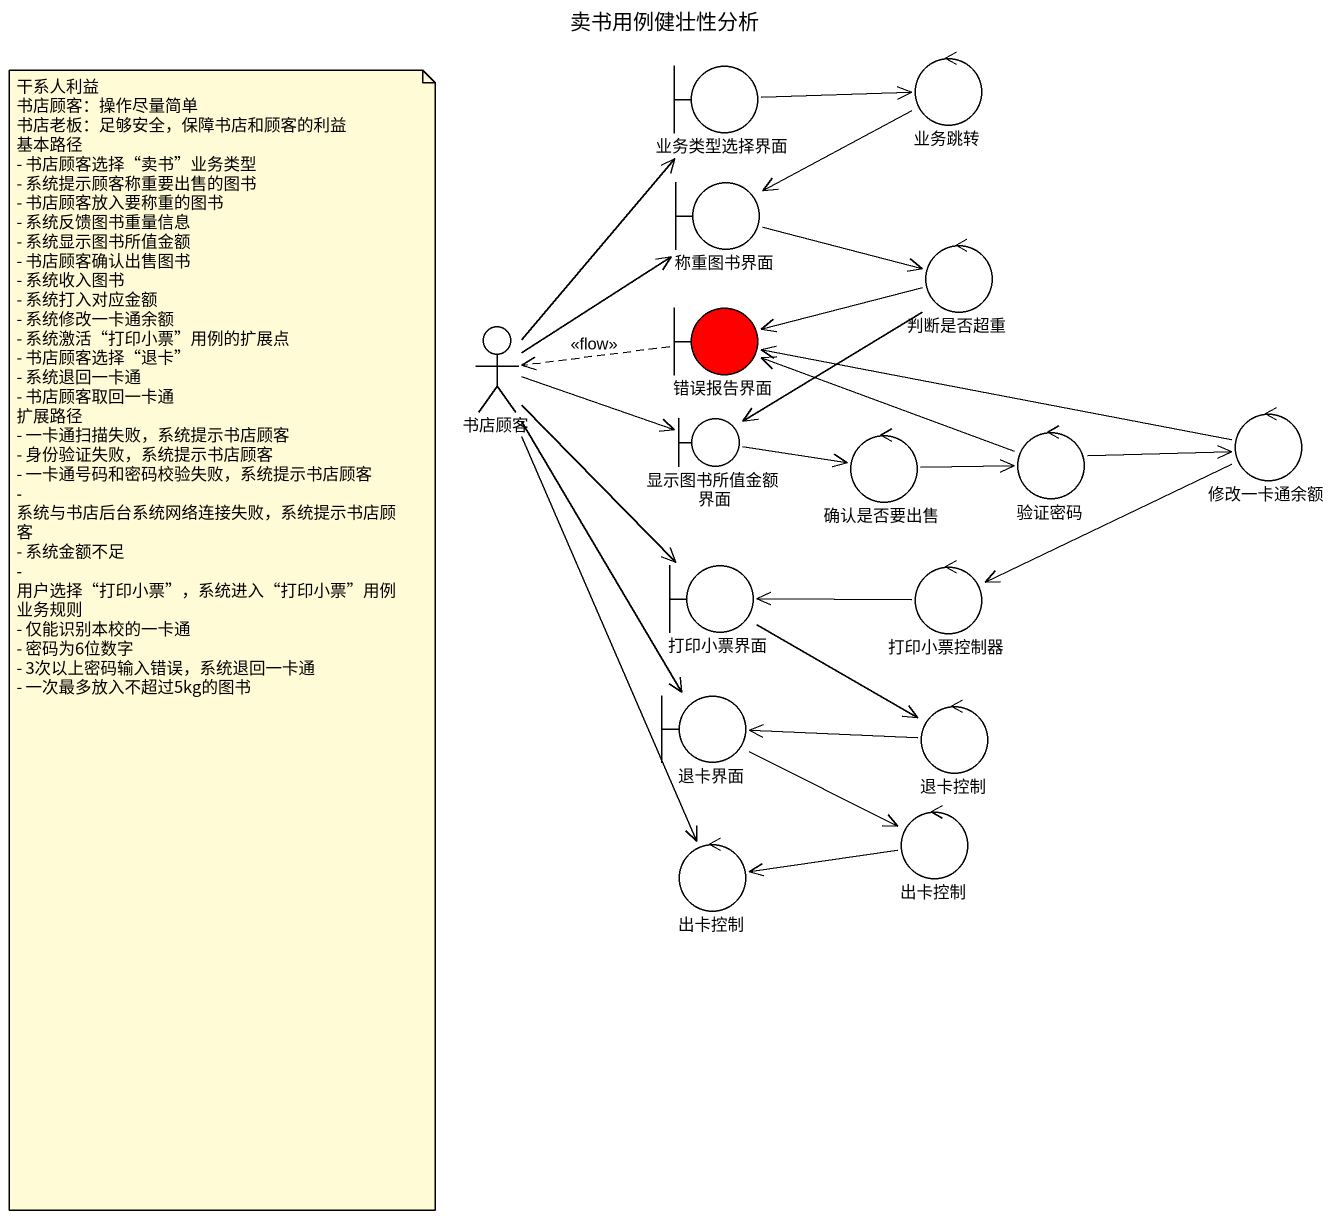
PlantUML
@startuml
title 卖书用例健壮性分析
boundary 业务类型选择界面
control 业务跳转
boundary 称重图书界面
control 判断是否超重
boundary 错误报告界面 #FF0000
actor 书店顾客
boundary 显示图书所值金额界面
control 确认是否要出售
control 验证密码
control 修改一卡通余额
boundary 打印小票界面
control 打印小票控制器
boundary 退卡界面
control 退卡控制
control 出卡控制
control "出卡控制" as 出卡控制_2
业务类型选择界面 -right-> 业务跳转
业务跳转 -left-> 称重图书界面
称重图书界面 -right-> 判断是否超重
判断是否超重 -left-> 错误报告界面
判断是否超重 --> 显示图书所值金额界面
错误报告界面 .left.> 书店顾客 : <<flow>>
书店顾客 -up-> 业务类型选择界面
书店顾客 -up-> 称重图书界面
书店顾客 -right-> 显示图书所值金额界面
书店顾客 --> 打印小票界面
书店顾客 --> 退卡界面
书店顾客 --> 出卡控制
显示图书所值金额界面 -right-> 确认是否要出售
确认是否要出售 -right-> 验证密码
验证密码 -left-> 错误报告界面
验证密码 -right-> 修改一卡通余额
修改一卡通余额 -left-> 错误报告界面
修改一卡通余额 -left-> 打印小票控制器
打印小票界面 --> 退卡控制
打印小票控制器 -left-> 打印小票界面
退卡界面 -right-> 出卡控制_2
退卡控制 -left-> 退卡界面
出卡控制_2 -left-> 出卡控制
note as N1
  干系人利益
  书店顾客：操作尽量简单
  书店老板：足够安全，保障书店和顾客的利益
  基本路径
  - 书店顾客选择“卖书”业务类型
  - 系统提示顾客称重要出售的图书
  - 书店顾客放入要称重的图书
  - 系统反馈图书重量信息
  - 系统显示图书所值金额
  - 书店顾客确认出售图书
  - 系统收入图书
  - 系统打入对应金额
  - 系统修改一卡通余额
  - 系统激活“打印小票”用例的扩展点
  - 书店顾客选择“退卡”
  - 系统退回一卡通
  - 书店顾客取回一卡通
  扩展路径
  - 一卡通扫描失败，系统提示书店顾客
  - 身份验证失败，系统提示书店顾客
  - 一卡通号码和密码校验失败，系统提示书店顾客
  - 系统与书店后台系统网络连接失败，系统提示书店顾客
  - 系统金额不足
  - 用户选择“打印小票”，系统进入“打印小票”用例
  业务规则
  - 仅能识别本校的一卡通
  - 密码为6位数字
  - 3次以上密码输入错误，系统退回一卡通
  - 一次最多放入不超过5kg的图书
end note
@enduml
